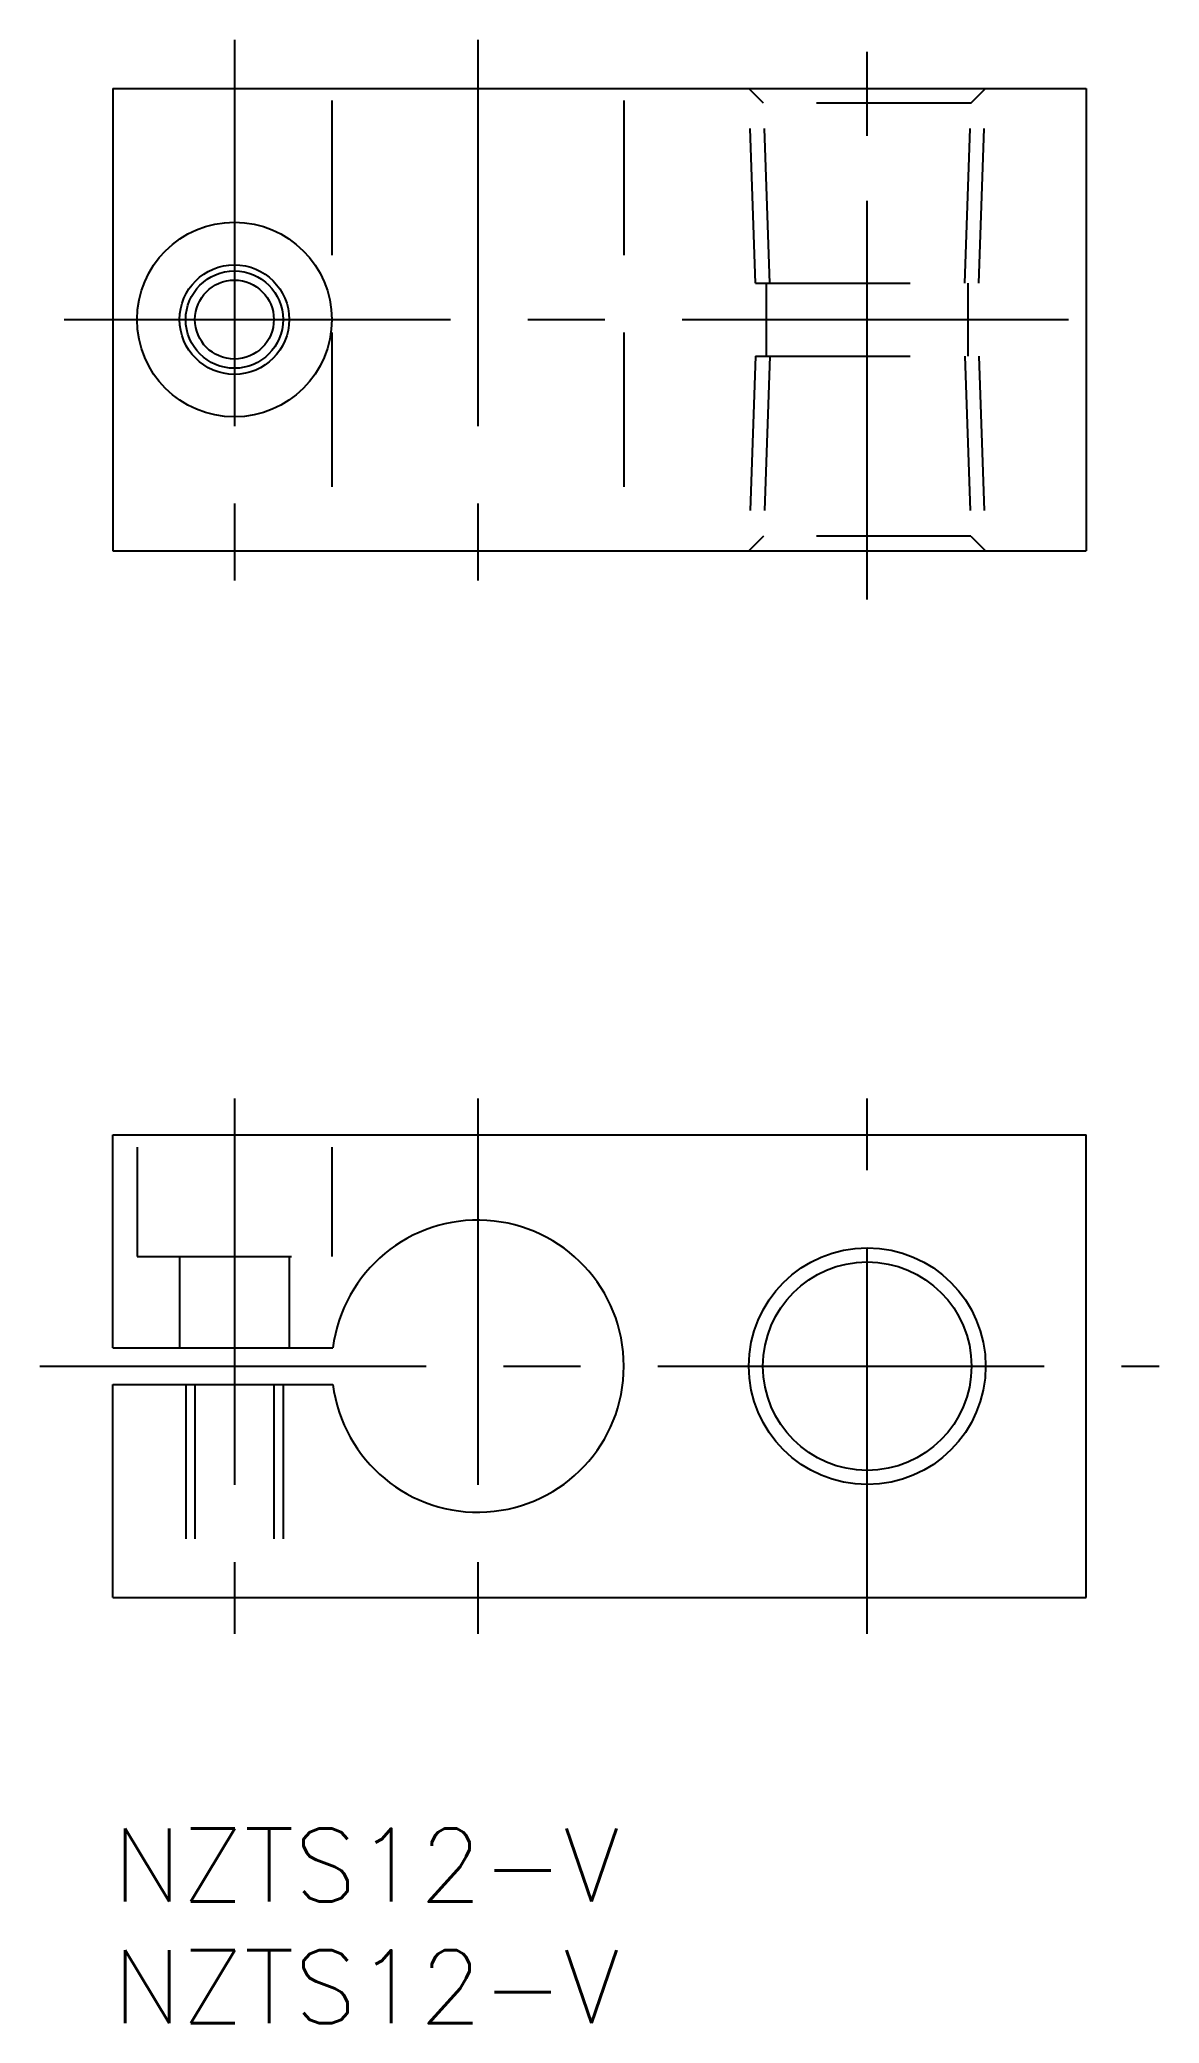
# Model space of a CAD drawing. Extents: x -3 to 43, y -7.5 to 74.
import ezdxf

# ---------------------------------------------------------------- set-up
doc = ezdxf.new("R2010")
doc.units = 0
doc.header["$LTSCALE"] = 0.5
doc.linetypes.add('CENTER', pattern=[50.8, 31.75, -6.35, 6.35, -6.35])
doc.linetypes.add('DASHED', pattern=[19.05, 12.7, -6.35])
for name, color, linetype in [('MSM_CENTER', 1, 'CENTER'), ('MSM_CONTINUOUS', 7, 'CONTINUOUS'), ('MSM_DASHED', 4, 'DASHED'), ('MSM_NARROW', 5, 'CONTINUOUS'), ('MSM_PART_NUMBER', 7, 'CONTINUOUS')]:
    doc.layers.add(name, color=color, linetype=linetype)
doc.styles.get("Standard").update_dxf_attribs({"font": 'txt.shx', "height": 1, "bigfont": 'bigfont.shx'})

# ---------------------------------------------------------------- blocks, each defined once
blk = doc.blocks.new('*U27')
at = {"layer": 'MSM_PART_NUMBER'}
blk.add_text('NZTS12-V', height=3, dxfattribs=at).set_placement((0, -2.5))
blk = doc.blocks.new('*U28')
at = {"layer": 'MSM_PART_NUMBER'}
blk.add_text('NZTS12-V', height=3, dxfattribs=at).set_placement((0, -7.5))

msp = doc.modelspace()

# ---------------------------------------------------------------- linework, layer by layer
at = {"layer": 'MSM_CENTER'}
for p, q in [((5, 74), (5, 51)), ((15, 74), (15, 51)), ((31, 51), (31, 74)), ((31, 51.5), (31, 73.5)), ((-2, 62.5), (42, 62.5)), ((5, 30.5), (5, 8.5)), ((15, 30.5), (15, 8.5)), ((31, 8.5), (31, 30.5)), ((-3, 19.5), (43, 19.5))]:
    msp.add_line(p, q, dxfattribs=at)
at = {"layer": 'MSM_CONTINUOUS'}
for p, q in [((0, 72), (0, 53)), ((0, 72), (40, 72)), ((40, 72), (40, 53)), ((0, 53), (40, 53)), ((0, 20.25), (0, 29)), ((0, 29), (40, 29)), ((40, 10), (40, 29)), ((0, 20.25), (9.047, 20.25)), ((0, 18.75), (9.047, 18.75)), ((0, 10), (0, 18.75)), ((0, 10), (40, 10))]:
    msp.add_line(p, q, dxfattribs=at)
for centre, radius in [((5, 62.5), 4), ((5, 62.5), 2.25), ((5, 62.5), 1.621), ((31, 19.5), 4.283)]:
    msp.add_circle(centre, radius, dxfattribs=at)
msp.add_arc((15, 19.5), 6, 187.18076, 172.81924, dxfattribs=at)
at = {"layer": 'MSM_DASHED'}
for p, q in [((26.415, 64), (26.136, 72)), ((26.738, 71.398), (26.136, 72)), ((35.262, 71.398), (35.864, 72)), ((35.585, 64), (35.864, 72)), ((9, 71.5), (9, 53.5)), ((21, 71.5), (21, 53.5)), ((26.996, 64), (26.738, 71.398)), ((35.262, 71.398), (26.738, 71.398)), ((35.004, 64), (35.262, 71.398)), ((26.415, 64), (35.585, 64)), ((26.859, 61), (26.859, 64)), ((35.141, 61), (35.141, 64)), ((26.415, 61), (26.136, 53)), ((26.415, 61), (35.585, 61)), ((26.996, 61), (26.738, 53.602)), ((35.004, 61), (35.262, 53.602)), ((35.585, 61), (35.864, 53)), ((26.738, 53.602), (26.136, 53)), ((35.262, 53.602), (26.738, 53.602)), ((35.262, 53.602), (35.864, 53)), ((1, 28.5), (1, 24)), ((9, 28.5), (9, 24)), ((1, 24), (9, 24)), ((2.75, 24), (2.75, 20.25)), ((7.25, 24), (7.25, 20.25)), ((3, 18.75), (3, 10)), ((3.379, 18.75), (3.379, 10)), ((6.621, 18.75), (6.621, 10)), ((7, 18.75), (7, 10))]:
    msp.add_line(p, q, dxfattribs=at)
at = {"layer": 'MSM_NARROW'}
for centre, radius in [((5, 62.5), 2), ((31, 19.5), 4.864)]:
    msp.add_circle(centre, radius, dxfattribs=at)

# ---------------------------------------------------------------- block references
at = {"layer": 'MSM_CONTINUOUS'}
for name in ['*U27', '*U28']:
    msp.add_blockref(name, (0, 0), dxfattribs=at)

doc.saveas('drawing.dxf')
